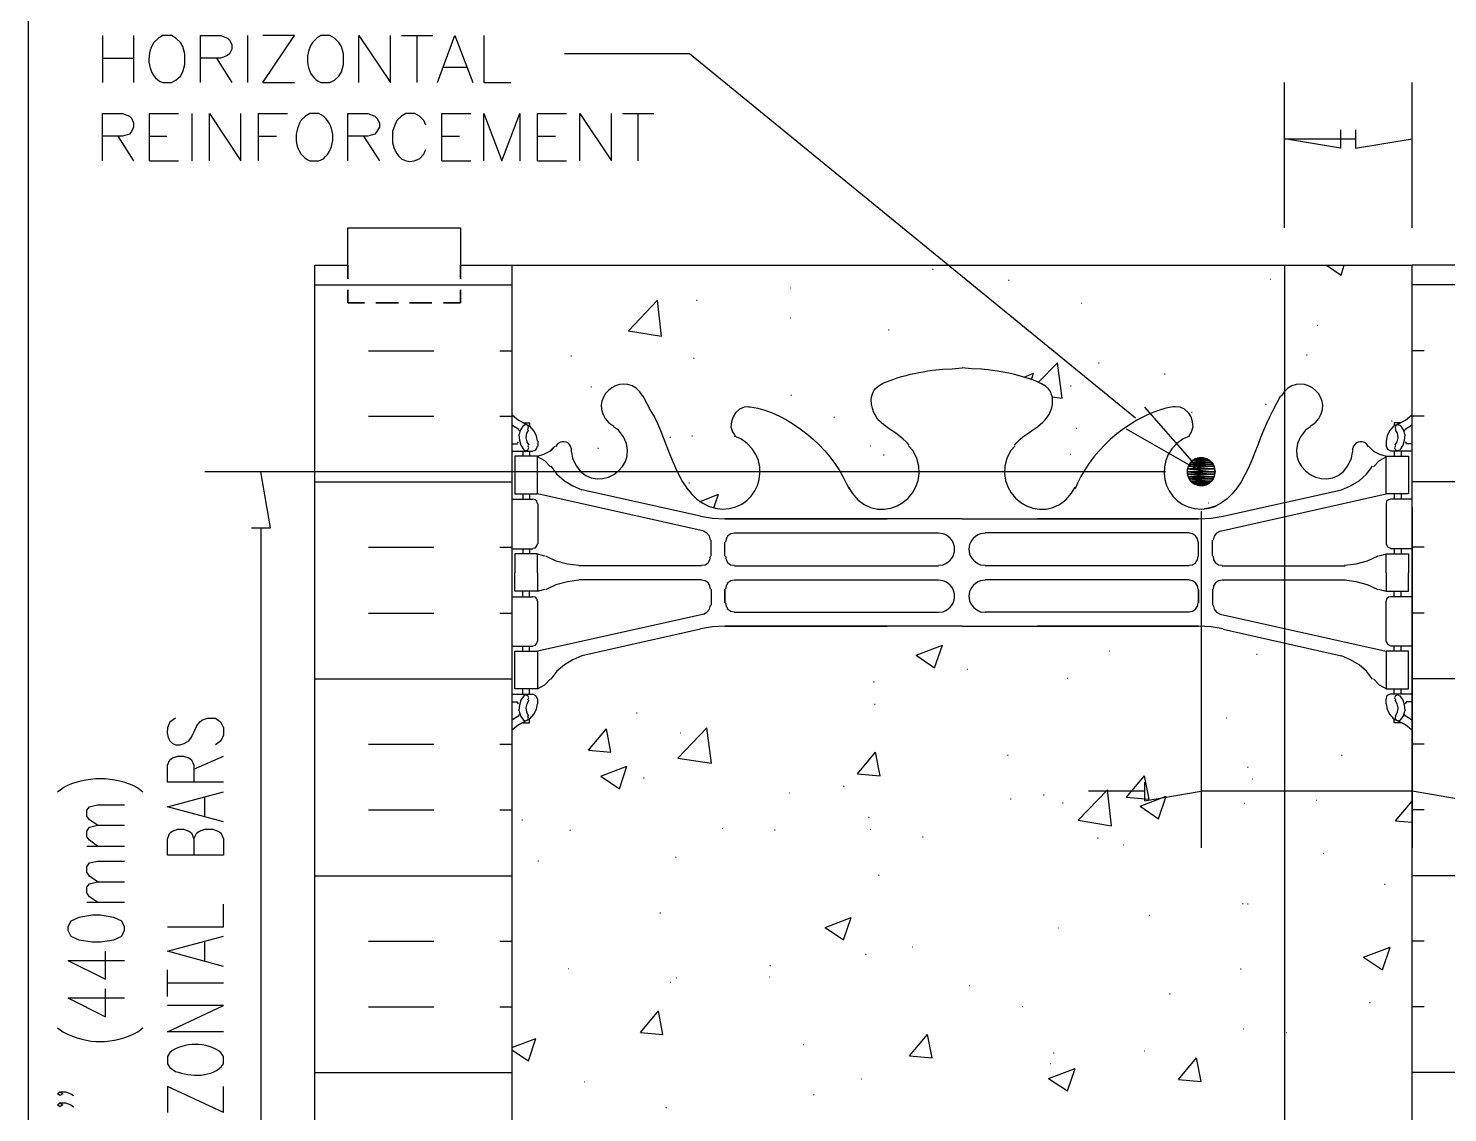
# Model space of a CAD drawing. Header units: millimetres. Extents: x 14 to 201, y 16 to 268.
# Drawn here: x 13.8 to 73.9, y 192.9 to 238.8 of the extents above; entities that cross this region are included whole.
import ezdxf

# ---------------------------------------------------------------- set-up
doc = ezdxf.new("R2010")
doc.units = ezdxf.units.MM
doc.layers.get('0').update_dxf_attribs({"linetype": 'CONTINUOUS'})

msp = doc.modelspace()

# ---------------------------------------------------------------- linework, layer by layer
at = {"color": 0}
for p, q in [((13.8424, 55.4136), (13.8424, 264.541)), ((16.9761, 238.485), (16.9761, 236.495)), ((18.2879, 238.485), (18.2879, 236.495)), ((19.3463, 238.379), (19.1561, 238.188)), ((19.5364, 238.485), (19.3463, 238.379)), ((19.8961, 238.485), (19.5364, 238.485)), ((20.0877, 238.379), (19.8961, 238.485)), ((20.2778, 238.188), (20.0877, 238.379)), ((20.384, 238.019), (20.2778, 238.188)), ((20.468, 237.722), (20.384, 238.019)), ((21.1239, 236.495), (21.1239, 238.485)), ((21.1239, 238.485), (21.9921, 238.485)), ((21.9921, 238.485), (22.2677, 238.379)), ((22.2677, 238.379), (22.3518, 238.294)), ((22.3518, 238.294), (22.4579, 238.104)), ((22.4579, 237.913), (22.3518, 237.722)), ((22.4579, 238.104), (22.4579, 237.913)), ((23.1138, 238.485), (23.1138, 236.495)), ((23.7698, 236.495), (25.1037, 238.485)), ((25.1037, 238.485), (23.7698, 238.485)), ((26.056, 238.379), (25.8658, 238.188)), ((26.2254, 238.485), (26.056, 238.379)), ((26.6058, 238.485), (26.2254, 238.485)), ((26.7973, 238.379), (26.6058, 238.485)), ((26.9875, 238.188), (26.7973, 238.379)), ((27.0936, 238.019), (26.9875, 238.188)), ((27.1777, 237.722), (27.0936, 238.019)), ((27.8336, 236.495), (27.8336, 238.485)), ((27.8336, 238.485), (29.1676, 236.495)), ((29.1676, 236.495), (29.1676, 238.485)), ((29.6333, 238.485), (30.9673, 238.485)), ((30.2893, 238.485), (30.2893, 236.495)), ((31.1574, 236.495), (31.8975, 238.485)), ((31.8975, 238.485), (32.6595, 236.495)), ((33.1253, 238.485), (33.1253, 236.495)), ((16.9761, 237.532), (18.2879, 237.532)), ((20.468, 237.257), (20.468, 237.722)), ((21.9921, 237.532), (21.1239, 237.532)), ((21.8019, 237.532), (22.4579, 236.495)), ((22.2677, 237.639), (21.9921, 237.532)), ((22.3518, 237.722), (22.2677, 237.639)), ((27.1777, 237.257), (27.1777, 237.722)), ((41.825, 237.722), (36.5333, 237.722)), ((60.7053, 222.293), (41.825, 237.722)), ((20.0877, 236.601), (20.2778, 236.77)), ((20.2778, 236.77), (20.384, 236.96)), ((20.384, 236.96), (20.468, 237.257)), ((26.7973, 236.601), (26.9875, 236.77)), ((26.9875, 236.77), (27.0936, 236.96)), ((27.0936, 236.96), (27.1777, 237.257)), ((31.4331, 237.151), (32.3853, 237.151)), ((19.5364, 236.495), (19.8961, 236.495)), ((19.8961, 236.495), (20.0877, 236.601)), ((23.7698, 236.495), (25.1037, 236.495)), ((26.2254, 236.495), (26.6058, 236.495)), ((26.6058, 236.495), (26.7973, 236.601)), ((33.1253, 236.495), (34.269, 236.495)), ((67.014, 230.357), (67.014, 236.495)), ((72.4119, 230.357), (72.4119, 236.495)), ((16.9761, 233.193), (16.9761, 235.183)), ((16.9761, 235.183), (17.8222, 235.183)), ((17.8222, 235.183), (18.1185, 235.077)), ((18.1185, 235.077), (18.2039, 234.993)), ((18.2039, 234.993), (18.2879, 234.801)), ((18.9659, 233.193), (18.9659, 235.183)), ((18.9659, 235.183), (20.1924, 235.183)), ((20.7643, 235.183), (20.7643, 233.193)), ((21.5057, 233.193), (21.5057, 235.183)), ((21.5057, 235.183), (22.8382, 233.193)), ((22.8382, 233.193), (22.8382, 235.183)), ((23.5796, 233.193), (23.5796, 235.183)), ((23.5796, 235.183), (24.8074, 235.183)), ((25.5695, 235.077), (25.3793, 234.887)), ((25.7597, 235.183), (25.5695, 235.077)), ((26.1414, 235.183), (25.7597, 235.183)), ((26.3315, 235.077), (26.1414, 235.183)), ((27.3678, 233.193), (27.3678, 235.183)), ((27.3678, 235.183), (28.2153, 235.183)), ((28.2153, 235.183), (28.5116, 235.077)), ((28.5116, 235.077), (28.5957, 234.993)), ((28.5957, 234.993), (28.7018, 234.801)), ((29.4432, 234.887), (29.3577, 234.696)), ((29.6333, 235.077), (29.4432, 234.887)), ((29.8235, 235.183), (29.6333, 235.077)), ((30.2052, 235.183), (29.8235, 235.183)), ((30.3954, 235.077), (30.2052, 235.183)), ((30.5856, 234.887), (30.3954, 235.077)), ((30.671, 234.696), (30.5856, 234.887)), ((31.3476, 233.193), (31.3476, 235.183)), ((31.3476, 235.183), (32.5754, 235.183)), ((33.1253, 233.193), (33.1253, 235.183)), ((33.1253, 235.183), (33.8873, 233.193)), ((33.8873, 233.193), (34.6494, 235.183)), ((34.6494, 235.183), (34.6494, 233.193)), ((35.3907, 233.193), (35.3907, 235.183)), ((35.3907, 235.183), (36.6187, 235.183)), ((37.1891, 233.193), (37.1891, 235.183)), ((37.1891, 235.183), (38.523, 233.193)), ((38.523, 233.193), (38.523, 235.183)), ((38.989, 235.183), (40.3229, 235.183)), ((39.6448, 235.183), (39.6448, 233.193)), ((18.1185, 234.315), (17.8222, 234.231)), ((18.2039, 234.421), (18.1185, 234.315)), ((18.2879, 234.611), (18.2039, 234.421)), ((18.2879, 234.801), (18.2879, 234.611)), ((28.5116, 234.315), (28.2153, 234.231)), ((28.5957, 234.421), (28.5116, 234.315)), ((28.7018, 234.611), (28.5957, 234.421)), ((28.7018, 234.801), (28.7018, 234.611)), ((29.3577, 234.696), (29.2516, 234.421)), ((29.2516, 234.421), (29.2516, 233.955)), ((69.3843, 234.505), (69.3843, 233.722)), ((70.0193, 234.505), (70.0193, 233.722)), ((17.8222, 234.231), (16.9761, 234.231)), ((17.632, 234.231), (18.2879, 233.193)), ((18.9659, 234.231), (19.706, 234.231)), ((23.5796, 234.231), (24.3417, 234.231)), ((28.2153, 234.231), (27.3678, 234.231)), ((28.0252, 234.231), (28.7018, 233.193)), ((31.3476, 234.231), (32.089, 234.231)), ((35.3907, 234.231), (36.1527, 234.231)), ((67.014, 234.124), (70.0193, 234.124)), ((69.3843, 233.722), (67.014, 234.124)), ((70.0193, 233.722), (72.4119, 234.124)), ((18.9659, 233.193), (20.1924, 233.193)), ((25.7597, 233.193), (26.1414, 233.193)), ((26.1414, 233.193), (26.3315, 233.277)), ((30.3954, 233.277), (30.5856, 233.469)), ((30.5856, 233.469), (30.671, 233.659)), ((31.3476, 233.193), (32.5754, 233.193)), ((35.3907, 233.193), (36.6187, 233.193)), ((27.3678, 228.769), (27.3678, 230.357)), ((27.3678, 230.357), (32.1303, 230.357)), ((32.1303, 230.357), (32.1303, 228.769)), ((25.9719, 171.599), (25.9719, 228.769)), ((25.9719, 228.769), (27.3678, 228.769)), ((27.3678, 228.197), (27.3678, 228.769)), ((27.3678, 228.769), (27.3678, 228.197)), ((32.1303, 228.769), (32.1303, 228.197)), ((32.1303, 228.769), (34.3118, 228.769)), ((32.1303, 228.197), (32.1303, 228.769)), ((34.3118, 228.769), (34.3118, 171.599)), ((67.014, 228.769), (67.014, 114.469)), ((72.4119, 171.599), (72.4119, 228.769)), ((74.5917, 228.769), (72.4119, 228.769)), ((27.3678, 227.182), (27.3678, 227.732)), ((27.3678, 227.732), (27.3678, 227.182)), ((32.1303, 227.732), (32.1303, 227.182)), ((32.1303, 227.182), (32.1303, 227.732)), ((28.0665, 227.182), (27.3678, 227.182)), ((27.3678, 227.182), (28.0665, 227.182)), ((29.5065, 227.182), (28.5543, 227.182)), ((28.5543, 227.182), (29.5065, 227.182)), ((30.9246, 227.182), (29.9723, 227.182)), ((29.9723, 227.182), (30.9246, 227.182)), ((32.1303, 227.182), (31.411, 227.182)), ((31.411, 227.182), (32.1303, 227.182)), ((52.112, 224.324), (52.5364, 224.367)), ((52.5364, 224.367), (52.9375, 224.387)), ((52.9375, 224.387), (53.3619, 224.43)), ((53.7626, 224.387), (53.3619, 224.43)), ((54.1874, 224.367), (53.7626, 224.387)), ((50.1646, 223.838), (50.3975, 223.921)), ((50.3975, 223.921), (50.6099, 224.007)), ((39.8568, 223.224), (39.7302, 223.415)), ((39.8568, 223.245), (40.1959, 222.589)), ((49.5088, 223.076), (49.5293, 223.182)), ((49.5293, 223.182), (49.5515, 223.288)), ((49.5515, 223.288), (49.5928, 223.392)), ((57.1927, 223.182), (57.15, 223.288)), ((57.1927, 223.076), (57.1927, 223.182)), ((66.8443, 223.245), (66.5057, 222.589)), ((66.9918, 223.415), (66.8651, 223.224)), ((34.3324, 222.419), (34.586, 222.207)), ((43.6672, 222.356), (43.604, 222.144)), ((43.772, 222.526), (43.6672, 222.356)), ((43.9416, 222.673), (43.772, 222.526)), ((44.1332, 222.758), (43.9416, 222.673)), ((44.3438, 222.779), (44.1332, 222.758)), ((44.3438, 222.779), (44.4073, 222.779)), ((61.087, 222.758), (63.4792, 220.027)), ((62.3782, 222.779), (62.2928, 222.779)), ((62.5905, 222.758), (62.3782, 222.779)), ((62.7807, 222.673), (62.5905, 222.758)), ((62.95, 222.526), (62.7807, 222.673)), ((63.0548, 222.356), (62.95, 222.526)), ((63.1197, 222.144), (63.0548, 222.356)), ((72.136, 222.207), (72.3896, 222.419)), ((34.3324, 221.996), (34.6081, 221.827)), ((34.586, 222.207), (34.8823, 222.06)), ((34.6287, 221.742), (34.586, 221.827)), ((34.6715, 221.805), (34.6081, 221.572)), ((34.7982, 221.996), (34.6715, 221.805)), ((34.7762, 222.101), (35.0518, 222.101)), ((34.8823, 222.017), (34.7762, 221.974)), ((35.0738, 221.954), (34.8616, 222.06)), ((34.9677, 221.996), (34.8823, 222.017)), ((35.0091, 221.805), (34.925, 221.657)), ((35.0091, 221.911), (34.9677, 221.996)), ((34.9884, 221.805), (35.0091, 221.911)), ((35.0518, 222.101), (35.0518, 221.974)), ((35.2419, 221.764), (35.0738, 221.954)), ((35.348, 221.552), (35.2419, 221.764)), ((38.4168, 222.101), (38.6292, 221.954)), ((38.8193, 221.784), (38.6084, 221.933)), ((43.604, 222.144), (43.5818, 221.933)), ((43.5818, 221.933), (43.6453, 221.721)), ((43.6453, 221.721), (43.7515, 221.552)), ((63.4792, 220.027), (60.325, 221.827)), ((62.9708, 221.552), (63.077, 221.721)), ((63.077, 221.721), (63.1402, 221.933)), ((63.1402, 221.933), (63.1197, 222.144)), ((68.1136, 221.933), (67.9027, 221.784)), ((68.0932, 221.954), (68.3052, 222.101)), ((71.4583, 221.764), (71.3535, 221.552)), ((71.6276, 221.954), (71.4583, 221.764)), ((71.84, 222.06), (71.6276, 221.954)), ((71.9459, 222.101), (71.6499, 222.101)), ((71.6499, 222.101), (71.6499, 221.974)), ((71.7338, 221.996), (71.6911, 221.911)), ((71.6911, 221.911), (71.713, 221.805)), ((71.7973, 221.657), (71.713, 221.805)), ((71.8178, 222.017), (71.7338, 221.996)), ((71.924, 221.974), (71.8178, 222.017)), ((71.84, 222.06), (72.136, 222.207)), ((72.0506, 221.805), (71.924, 221.996)), ((72.1155, 221.572), (72.0506, 221.805)), ((72.1155, 221.827), (72.0729, 221.742)), ((72.1155, 221.827), (72.3896, 221.996)), ((34.3118, 221.212), (34.5447, 221.212)), ((34.5447, 221.234), (34.586, 221.298)), ((34.6081, 221.572), (34.6287, 221.361)), ((34.6287, 221.361), (34.6921, 221.149)), ((34.6921, 221.149), (34.8189, 220.959)), ((34.925, 221.657), (34.9043, 221.467)), ((34.9043, 221.467), (34.9457, 221.298)), ((34.9457, 221.298), (35.0311, 221.149)), ((35.0311, 221.043), (34.9884, 221.128)), ((35.3907, 221.318), (35.348, 221.552)), ((35.3702, 221.022), (35.3907, 221.108)), ((35.4115, 221.318), (35.4115, 221.108)), ((35.9198, 220.895), (36.1322, 221.108)), ((36.237, 221.212), (36.1527, 221.085)), ((44.0048, 221.424), (43.7307, 221.531)), ((51.0536, 221.234), (50.9901, 221.298)), ((51.1168, 221.149), (51.0536, 221.234)), ((51.2865, 220.916), (51.0963, 221.128)), ((55.6052, 221.128), (55.4136, 220.916)), ((55.5833, 221.149), (55.6465, 221.234)), ((55.6465, 221.234), (55.7114, 221.298)), ((62.9916, 221.531), (62.7172, 221.424)), ((70.5693, 221.085), (70.4854, 221.212)), ((70.5693, 221.108), (70.7817, 220.895)), ((71.3535, 221.552), (71.3109, 221.318)), ((71.3109, 221.318), (71.3109, 221.108)), ((71.3109, 221.108), (71.374, 220.979)), ((71.713, 221.128), (71.6703, 221.043)), ((71.6911, 221.149), (71.7765, 221.298)), ((71.7765, 221.298), (71.8178, 221.467)), ((71.8178, 221.467), (71.7973, 221.657)), ((71.9032, 220.959), (72.0302, 221.149)), ((72.0302, 221.149), (72.0933, 221.361)), ((72.0933, 221.361), (72.1155, 221.572)), ((72.1155, 221.298), (72.1568, 221.234)), ((72.4119, 221.212), (72.1568, 221.212)), ((34.3118, 220.895), (35.2006, 220.895)), ((35.3907, 220.683), (34.4386, 220.683)), ((34.4386, 220.683), (34.4386, 219.096)), ((34.7762, 220.895), (34.7762, 220.683)), ((34.8189, 220.959), (34.9043, 220.916)), ((34.9043, 220.916), (34.9884, 220.959)), ((34.9884, 220.959), (35.0311, 221.043)), ((35.0518, 220.895), (35.0518, 220.683)), ((35.2006, 220.916), (35.3053, 220.938)), ((35.3053, 220.938), (35.3702, 221.022)), ((35.3907, 220.683), (35.6665, 220.769)), ((35.3907, 219.096), (35.3907, 220.683)), ((35.7078, 220.493), (35.3907, 220.663)), ((35.6665, 220.769), (35.9198, 220.895)), ((35.9406, 220.24), (35.7078, 220.493)), ((36.8293, 220.853), (36.8293, 221.002)), ((36.8293, 220.853), (36.8723, 220.599)), ((63.839, 220.514), (63.1197, 220.514)), ((63.1197, 220.514), (63.923, 220.43)), ((63.1197, 220.514), (63.839, 220.514)), ((63.7328, 220.579), (63.2037, 220.579)), ((63.2037, 220.579), (63.839, 220.514)), ((63.2037, 220.579), (63.7328, 220.579)), ((63.6266, 220.599), (63.3099, 220.599)), ((63.3099, 220.599), (63.7328, 220.579)), ((63.3099, 220.599), (63.6266, 220.599)), ((63.416, 220.62), (63.6266, 220.599)), ((63.416, 220.62), (63.5208, 220.62)), ((63.5208, 220.62), (63.6266, 220.599)), ((63.6266, 220.599), (63.7328, 220.579)), ((63.7328, 220.579), (63.839, 220.514)), ((63.839, 220.514), (63.923, 220.43)), ((69.85, 220.599), (69.8927, 220.853)), ((69.8927, 221.002), (69.8927, 220.853)), ((70.7817, 220.895), (71.035, 220.769)), ((71.0145, 220.493), (70.7817, 220.24)), ((71.3313, 220.663), (71.0145, 220.493)), ((71.035, 220.769), (71.3109, 220.683)), ((71.3109, 219.096), (71.3109, 220.683)), ((71.3109, 220.683), (72.263, 220.683)), ((71.374, 220.979), (71.501, 220.916)), ((72.4119, 220.895), (71.501, 220.895)), ((71.6499, 220.895), (71.6499, 220.683)), ((71.6703, 221.043), (71.713, 220.959)), ((71.713, 220.959), (71.7973, 220.916)), ((71.7973, 220.916), (71.8827, 220.959)), ((71.9459, 220.895), (71.9459, 220.683)), ((72.263, 220.683), (72.263, 219.096)), ((61.976, 220.027), (21.3155, 220.027)), ((24.0881, 217.657), (23.6857, 220.027)), ((35.9625, 220.26), (36.2162, 219.921)), ((36.2162, 219.921), (36.5333, 219.647)), ((62.95, 220.282), (62.8869, 220.113)), ((64.05, 220.154), (62.8869, 220.154)), ((62.8869, 220.154), (64.0719, 220.027)), ((62.8869, 220.154), (64.05, 220.154)), ((62.8869, 220.113), (62.8869, 219.943)), ((64.0719, 220.027), (62.8869, 220.027)), ((62.8869, 220.027), (64.05, 219.921)), ((62.8869, 220.027), (64.0719, 220.027)), ((62.8869, 219.943), (62.95, 219.773)), ((64.05, 219.921), (62.8869, 219.921)), ((62.8869, 219.921), (64.0292, 219.817)), ((62.8869, 219.921), (64.05, 219.921)), ((64.0292, 220.26), (62.9281, 220.26)), ((62.9281, 220.26), (64.05, 220.154)), ((62.9281, 220.26), (64.0292, 220.26)), ((63.9865, 220.346), (62.9708, 220.346)), ((62.9708, 220.346), (64.0292, 220.26)), ((62.9708, 220.346), (63.9865, 220.346)), ((63.923, 220.43), (63.0343, 220.43)), ((63.0343, 220.43), (63.9865, 220.346)), ((63.0343, 220.43), (63.923, 220.43)), ((63.923, 220.43), (63.9865, 220.346)), ((64.05, 220.197), (63.9657, 220.366)), ((63.9865, 220.346), (64.0292, 220.26)), ((64.0292, 220.26), (64.05, 220.154)), ((64.05, 219.921), (64.0292, 219.817)), ((64.0719, 220.027), (64.05, 220.197)), ((64.05, 220.154), (64.0719, 220.027)), ((64.05, 219.858), (64.0719, 220.027)), ((64.0719, 220.027), (64.05, 219.921)), ((70.1668, 219.647), (70.4854, 219.921)), ((70.4854, 219.921), (70.739, 220.26)), ((36.5333, 219.647), (36.8928, 219.435)), ((36.8928, 219.435), (37.2745, 219.265)), ((42.2906, 218.143), (37.2745, 219.265)), ((48.4505, 219.541), (48.5771, 219.308)), ((48.5567, 219.371), (48.7041, 219.118)), ((57.996, 219.118), (58.1448, 219.371)), ((58.251, 219.541), (58.1448, 219.308)), ((64.0292, 219.817), (62.9281, 219.817)), ((62.9281, 219.817), (63.9865, 219.731)), ((62.9281, 219.817), (64.0292, 219.817)), ((62.95, 219.773), (63.0343, 219.625)), ((63.9865, 219.731), (62.9708, 219.731)), ((62.9708, 219.731), (63.923, 219.625)), ((62.9708, 219.731), (63.9865, 219.731)), ((63.0343, 219.625), (63.1832, 219.52)), ((63.923, 219.625), (63.0343, 219.625)), ((63.0343, 219.625), (63.839, 219.561)), ((63.0343, 219.625), (63.923, 219.625)), ((63.839, 219.561), (63.1197, 219.561)), ((63.1197, 219.561), (63.7328, 219.498)), ((63.1197, 219.561), (63.839, 219.561)), ((63.1832, 219.52), (63.3511, 219.455)), ((63.7328, 219.498), (63.2037, 219.498)), ((63.2037, 219.498), (63.6266, 219.455)), ((63.2037, 219.498), (63.7328, 219.498)), ((63.6266, 219.455), (63.3099, 219.455)), ((63.3099, 219.455), (63.5208, 219.435)), ((63.3099, 219.455), (63.6266, 219.455)), ((63.3511, 219.455), (63.5208, 219.435)), ((63.5208, 219.435), (63.416, 219.435)), ((63.5208, 219.435), (63.6901, 219.478)), ((63.6266, 219.455), (63.5208, 219.435)), ((63.7328, 219.498), (63.6266, 219.455)), ((63.6901, 219.478), (63.839, 219.561)), ((63.839, 219.561), (63.7328, 219.498)), ((63.839, 219.561), (63.9657, 219.688)), ((63.923, 219.625), (63.839, 219.561)), ((63.9865, 219.731), (63.923, 219.625)), ((63.9657, 219.688), (64.05, 219.858)), ((64.0292, 219.817), (63.9865, 219.731)), ((64.4095, 218.143), (69.427, 219.265)), ((69.427, 219.265), (69.8073, 219.435)), ((69.8073, 219.435), (70.1668, 219.647)), ((34.3118, 218.863), (35.2006, 218.863)), ((34.4386, 219.096), (35.3907, 219.096)), ((34.7762, 219.096), (34.7762, 218.863)), ((35.0518, 219.096), (35.0518, 218.863)), ((35.3053, 218.842), (35.2006, 218.863)), ((35.3702, 218.779), (35.3053, 218.842)), ((35.3907, 218.672), (35.3702, 218.779)), ((42.4395, 217.508), (35.3907, 219.096)), ((35.4115, 218.672), (35.4115, 216.979)), ((64.2828, 217.508), (71.3109, 219.096)), ((72.263, 219.096), (71.3109, 219.096)), ((71.3313, 218.779), (71.3109, 218.672)), ((71.3109, 218.672), (71.3109, 216.979)), ((71.4167, 218.842), (71.3313, 218.779)), ((71.501, 218.863), (71.4167, 218.842)), ((72.4119, 218.863), (71.501, 218.863)), ((71.6499, 219.096), (71.6499, 218.863)), ((71.9459, 219.096), (71.9459, 218.863)), ((42.2906, 218.143), (42.799, 218.059)), ((42.6089, 218.567), (42.9052, 218.482)), ((42.926, 218.482), (43.0953, 218.462)), ((63.4792, 218.356), (63.4792, 204.109)), ((63.7963, 218.482), (63.6062, 218.462)), ((63.8168, 218.482), (64.1131, 218.567)), ((63.9025, 218.059), (64.4095, 218.143)), ((72.4119, 218.525), (72.4119, 204.109)), ((23.2833, 217.657), (24.0881, 217.657)), ((23.6857, 217.657), (23.6857, 166.158)), ((42.5662, 217.424), (42.4173, 217.508)), ((42.799, 218.059), (43.3282, 218.037)), ((43.3282, 218.037), (50.1869, 218.037)), ((53.3619, 218.037), (43.3282, 218.037)), ((53.3619, 218.037), (63.3734, 218.037)), ((63.3734, 218.037), (56.5369, 218.037)), ((63.3734, 218.037), (63.9025, 218.059)), ((64.2828, 217.508), (64.1354, 217.424)), ((35.3053, 216.809), (35.3702, 216.895)), ((35.3702, 216.895), (35.3907, 216.979)), ((42.6724, 217.297), (42.5662, 217.424)), ((42.7136, 217.128), (42.6724, 217.297)), ((42.7359, 216.45), (42.7359, 217.128)), ((43.3282, 216.45), (43.3282, 217.042)), ((43.3282, 216.472), (43.3282, 217.022)), ((43.3709, 217.191), (43.349, 217.042)), ((43.4552, 217.318), (43.3709, 217.191)), ((43.5818, 217.404), (43.4552, 217.318)), ((43.7307, 217.424), (43.5818, 217.404)), ((43.7307, 217.445), (52.3667, 217.445)), ((52.5568, 217.404), (52.3667, 217.424)), ((54.3348, 217.424), (54.1443, 217.404)), ((62.9708, 217.445), (54.3348, 217.445)), ((63.1197, 217.404), (62.9708, 217.424)), ((63.2464, 217.318), (63.1197, 217.404)), ((63.3307, 217.191), (63.2464, 217.318)), ((63.3511, 217.042), (63.3307, 217.191)), ((63.3734, 216.45), (63.3734, 217.042)), ((63.3734, 216.472), (63.3734, 217.022)), ((63.9657, 216.45), (63.9657, 217.128)), ((64.0292, 217.297), (63.9865, 217.128)), ((64.1354, 217.424), (64.0292, 217.297)), ((71.3109, 216.979), (71.374, 216.852)), ((34.3118, 216.768), (35.2006, 216.768)), ((35.3907, 216.556), (34.4386, 216.556)), ((34.4386, 216.556), (34.4386, 215.751)), ((34.7762, 216.768), (34.7762, 216.556)), ((35.0518, 216.768), (35.0518, 216.556)), ((35.2006, 216.789), (35.3053, 216.809)), ((35.3907, 215.751), (35.3907, 216.556)), ((35.7078, 216.45), (35.3907, 216.535)), ((35.7297, 216.472), (36.1735, 216.26)), ((36.1735, 216.26), (36.6614, 216.133)), ((42.6089, 216.176), (42.6932, 216.303)), ((42.6932, 216.303), (42.7136, 216.45)), ((43.349, 216.45), (43.3709, 216.303)), ((43.3709, 216.303), (43.4552, 216.176)), ((63.2464, 216.176), (63.3307, 216.303)), ((63.3307, 216.303), (63.3511, 216.45)), ((63.9865, 216.45), (64.0084, 216.303)), ((64.0084, 216.303), (64.0927, 216.176)), ((70.0401, 216.133), (70.528, 216.26)), ((70.528, 216.26), (70.9718, 216.472)), ((71.3109, 216.535), (70.9923, 216.45)), ((71.3109, 215.751), (71.3109, 216.556)), ((71.3109, 216.556), (72.263, 216.556)), ((71.374, 216.852), (71.501, 216.789)), ((72.4119, 216.768), (71.501, 216.768)), ((71.6499, 216.768), (71.6499, 216.556)), ((71.9459, 216.768), (71.9459, 216.556)), ((72.263, 216.556), (72.263, 215.751)), ((34.4386, 214.968), (34.4386, 215.751)), ((35.3907, 215.751), (35.3907, 214.968)), ((36.6614, 216.133), (37.1479, 216.069)), ((42.3333, 216.049), (37.1479, 216.049)), ((42.3333, 216.069), (42.4822, 216.09)), ((42.4822, 216.09), (42.6089, 216.176)), ((43.4552, 216.176), (43.5818, 216.09)), ((43.5818, 216.09), (43.7307, 216.069)), ((43.7307, 216.049), (52.3667, 216.049)), ((52.3667, 216.069), (52.5568, 216.09)), ((54.1443, 216.09), (54.3348, 216.069)), ((62.9708, 216.049), (54.3348, 216.049)), ((62.9708, 216.069), (63.1197, 216.09)), ((63.1197, 216.09), (63.2464, 216.176)), ((64.0927, 216.176), (64.2193, 216.09)), ((64.2193, 216.09), (64.3682, 216.069)), ((64.3682, 216.049), (69.5745, 216.049)), ((69.5537, 216.069), (70.0401, 216.133)), ((71.3109, 215.751), (71.3109, 214.968)), ((72.263, 214.968), (72.263, 215.751)), ((36.1735, 215.244), (35.7297, 215.032)), ((36.6614, 215.371), (36.1735, 215.244)), ((37.1479, 215.434), (36.6614, 215.371)), ((42.3333, 215.455), (37.1479, 215.455)), ((42.4822, 215.414), (42.3333, 215.434)), ((42.6089, 215.328), (42.4822, 215.414)), ((42.6932, 215.202), (42.6089, 215.328)), ((42.7136, 215.054), (42.6932, 215.202)), ((43.3709, 215.202), (43.349, 215.054)), ((43.4552, 215.328), (43.3709, 215.202)), ((43.5818, 215.414), (43.4552, 215.328)), ((43.7307, 215.434), (43.5818, 215.414)), ((43.7307, 215.455), (52.3667, 215.455)), ((52.5568, 215.414), (52.3667, 215.434)), ((54.3348, 215.434), (54.1443, 215.414)), ((62.9708, 215.455), (54.3348, 215.455)), ((63.1197, 215.414), (62.9708, 215.434)), ((63.2464, 215.328), (63.1197, 215.414)), ((63.3307, 215.202), (63.2464, 215.328)), ((63.3511, 215.054), (63.3307, 215.202)), ((64.0084, 215.202), (63.9865, 215.054)), ((64.0927, 215.328), (64.0084, 215.202)), ((64.2193, 215.414), (64.0927, 215.328)), ((64.3682, 215.434), (64.2193, 215.414)), ((64.3682, 215.455), (69.5745, 215.455)), ((70.0401, 215.371), (69.5537, 215.434)), ((70.528, 215.244), (70.0401, 215.371)), ((70.9718, 215.032), (70.528, 215.244)), ((34.3118, 214.735), (35.2006, 214.735)), ((35.3907, 214.968), (34.4386, 214.968)), ((34.7762, 214.735), (34.7762, 214.968)), ((35.0518, 214.735), (35.0518, 214.968)), ((35.3053, 214.715), (35.2006, 214.735)), ((35.3702, 214.652), (35.3053, 214.715)), ((35.3907, 214.545), (35.3702, 214.652)), ((35.3907, 214.968), (35.7078, 215.054)), ((35.4115, 212.852), (35.4115, 214.545)), ((42.7359, 215.054), (42.7359, 214.376)), ((43.3282, 214.482), (43.3282, 215.054)), ((43.3282, 215.032), (43.3282, 214.482)), ((43.349, 214.482), (43.3709, 214.333)), ((63.3307, 214.333), (63.3511, 214.482)), ((63.3734, 214.482), (63.3734, 215.054)), ((63.3734, 215.032), (63.3734, 214.482)), ((63.9657, 215.054), (63.9657, 214.376)), ((70.9923, 215.054), (71.3109, 214.968)), ((71.3109, 214.968), (72.263, 214.968)), ((71.3313, 214.652), (71.3109, 214.545)), ((71.3109, 212.852), (71.3109, 214.545)), ((71.4167, 214.715), (71.3313, 214.652)), ((71.501, 214.735), (71.4167, 214.715)), ((72.4119, 214.735), (71.501, 214.735)), ((71.6499, 214.735), (71.6499, 214.968)), ((71.9459, 214.735), (71.9459, 214.968)), ((42.4395, 213.996), (35.3907, 212.429)), ((42.4173, 213.996), (42.5662, 214.08)), ((42.5662, 214.08), (42.6724, 214.206)), ((42.6724, 214.206), (42.7136, 214.376)), ((43.3709, 214.333), (43.4552, 214.206)), ((43.4552, 214.206), (43.5818, 214.122)), ((43.5818, 214.122), (43.7307, 214.1)), ((43.7307, 214.08), (52.3667, 214.08)), ((52.3667, 214.08), (52.5568, 214.1)), ((54.1443, 214.1), (54.3348, 214.08)), ((62.9708, 214.08), (54.3348, 214.08)), ((62.9708, 214.1), (63.1197, 214.122)), ((63.1197, 214.122), (63.2464, 214.206)), ((63.2464, 214.206), (63.3307, 214.333)), ((63.9865, 214.376), (64.0292, 214.206)), ((64.0292, 214.206), (64.1354, 214.08)), ((64.1354, 214.08), (64.2828, 213.996)), ((64.2828, 213.996), (71.3109, 212.429)), ((42.2906, 213.36), (37.2745, 212.239)), ((42.799, 213.467), (42.2906, 213.381)), ((43.3282, 213.487), (42.799, 213.467)), ((43.3282, 213.487), (50.1869, 213.487)), ((53.3619, 213.487), (43.3282, 213.487)), ((53.3619, 213.487), (63.3734, 213.487)), ((63.3734, 213.487), (56.5369, 213.487)), ((63.9025, 213.467), (63.3734, 213.487)), ((64.4095, 213.381), (63.9025, 213.467)), ((64.4095, 213.36), (69.427, 212.239)), ((35.2006, 212.662), (35.3053, 212.682)), ((35.3053, 212.682), (35.3702, 212.768)), ((35.3702, 212.768), (35.3907, 212.852)), ((71.3109, 212.852), (71.374, 212.725)), ((71.374, 212.725), (71.501, 212.662)), ((34.3118, 212.641), (35.2006, 212.641)), ((34.4386, 212.429), (35.3907, 212.429)), ((34.4386, 210.841), (34.4386, 212.429)), ((34.7762, 212.429), (34.7762, 212.641)), ((35.0518, 212.429), (35.0518, 212.641)), ((35.3907, 212.429), (35.3907, 210.841)), ((36.8928, 212.069), (36.5333, 211.857)), ((37.2745, 212.239), (36.8928, 212.069)), ((69.8073, 212.069), (69.427, 212.239)), ((70.1668, 211.857), (69.8073, 212.069)), ((72.263, 212.429), (71.3109, 212.429)), ((71.3109, 212.429), (71.3109, 210.841)), ((72.4119, 212.641), (71.501, 212.641)), ((71.6499, 212.429), (71.6499, 212.641)), ((71.9459, 212.429), (71.9459, 212.641)), ((72.263, 210.841), (72.263, 212.429)), ((36.2162, 211.583), (35.9625, 211.244)), ((36.5333, 211.857), (36.2162, 211.583)), ((70.4854, 211.583), (70.1668, 211.857)), ((70.739, 211.244), (70.4854, 211.583)), ((35.3907, 210.841), (35.7078, 211.011)), ((35.7078, 211.011), (35.9406, 211.264)), ((70.7817, 211.264), (71.0145, 211.011)), ((71.0145, 211.011), (71.3313, 210.841)), ((34.3118, 210.608), (35.2006, 210.608)), ((34.3118, 210.292), (34.5447, 210.292)), ((35.3907, 210.841), (34.4386, 210.841)), ((34.586, 210.206), (34.5447, 210.269)), ((34.6921, 210.355), (34.6287, 210.143)), ((34.8189, 210.545), (34.6921, 210.355)), ((34.7762, 210.608), (34.7762, 210.841)), ((34.9043, 210.588), (34.8189, 210.545)), ((34.9884, 210.545), (34.9043, 210.588)), ((35.0311, 210.355), (34.9457, 210.206)), ((35.0311, 210.459), (34.9884, 210.545)), ((34.9884, 210.376), (35.0311, 210.459)), ((35.0518, 210.608), (35.0518, 210.841)), ((35.3275, 210.545), (35.2006, 210.608)), ((35.3907, 210.418), (35.3275, 210.545)), ((35.4115, 210.206), (35.4115, 210.418)), ((71.3109, 210.841), (72.263, 210.841)), ((71.3313, 210.524), (71.3109, 210.418)), ((71.3109, 210.206), (71.3109, 210.418)), ((71.4167, 210.588), (71.3313, 210.524)), ((71.501, 210.608), (71.4167, 210.588)), ((72.4119, 210.608), (71.501, 210.608)), ((71.6499, 210.608), (71.6499, 210.841)), ((71.713, 210.545), (71.6703, 210.459)), ((71.6703, 210.459), (71.713, 210.376)), ((71.7765, 210.206), (71.6911, 210.355)), ((71.7973, 210.588), (71.713, 210.545)), ((71.8827, 210.545), (71.7973, 210.588)), ((72.0302, 210.355), (71.9032, 210.545)), ((71.9459, 210.608), (71.9459, 210.841)), ((72.0933, 210.143), (72.0302, 210.355)), ((72.1568, 210.269), (72.1155, 210.206)), ((72.4119, 210.292), (72.1568, 210.292)), ((34.6081, 209.699), (34.3324, 209.529)), ((34.586, 209.677), (34.6287, 209.762)), ((34.6287, 210.143), (34.6081, 209.93)), ((34.6081, 209.93), (34.6715, 209.699)), ((34.6715, 209.699), (34.7982, 209.507)), ((34.9457, 210.206), (34.9043, 210.036)), ((34.9043, 210.036), (34.925, 209.846)), ((34.925, 209.846), (35.0091, 209.699)), ((35.0091, 209.593), (34.9884, 209.699)), ((35.0738, 209.571), (35.2419, 209.762)), ((35.2419, 209.762), (35.348, 209.973)), ((35.348, 209.973), (35.3907, 210.206)), ((71.3109, 210.206), (71.3535, 209.973)), ((71.3535, 209.973), (71.4583, 209.762)), ((71.4583, 209.762), (71.6276, 209.571)), ((71.713, 209.699), (71.6911, 209.593)), ((71.713, 209.699), (71.7973, 209.846)), ((71.8178, 210.036), (71.7765, 210.206)), ((71.7973, 209.846), (71.8178, 210.036)), ((71.924, 209.507), (72.0506, 209.699)), ((72.0506, 209.699), (72.1155, 209.93)), ((72.0729, 209.762), (72.1155, 209.677)), ((72.1155, 209.93), (72.0933, 210.143)), ((72.3896, 209.529), (72.1155, 209.699)), ((19.8327, 209.423), (19.728, 209.19)), ((20.0656, 209.593), (19.8327, 209.423)), ((20.7436, 208.788), (20.9765, 209.274)), ((20.9765, 209.274), (21.0826, 209.423)), ((21.0826, 209.423), (21.1873, 209.507)), ((21.1873, 209.507), (21.4202, 209.593)), ((21.4202, 209.593), (21.7592, 209.593)), ((21.7592, 209.593), (21.9921, 209.423)), ((21.9921, 209.423), (22.0982, 209.19)), ((22.0982, 209.19), (22.0982, 208.872)), ((34.586, 209.317), (34.3324, 209.105)), ((34.8823, 209.466), (34.586, 209.317)), ((34.7762, 209.529), (34.8823, 209.487)), ((34.7762, 209.401), (35.0518, 209.401)), ((34.8616, 209.466), (35.0738, 209.571)), ((34.8823, 209.487), (34.9677, 209.507)), ((34.9677, 209.507), (35.0091, 209.593)), ((35.0518, 209.401), (35.0518, 209.55)), ((71.6276, 209.571), (71.84, 209.466)), ((71.6499, 209.401), (71.6499, 209.55)), ((71.9459, 209.401), (71.6499, 209.401)), ((71.6911, 209.593), (71.7338, 209.507)), ((71.7338, 209.507), (71.8178, 209.487)), ((71.8178, 209.487), (71.924, 209.529)), ((72.136, 209.317), (71.84, 209.466)), ((72.3896, 209.105), (72.136, 209.317)), ((20.6375, 208.641), (20.7436, 208.788)), ((21.9921, 208.641), (21.7592, 208.471)), ((22.0982, 208.872), (21.9921, 208.641)), ((19.8327, 207.836), (19.9388, 207.92)), ((19.9388, 207.92), (20.1717, 207.983)), ((20.1717, 207.983), (20.4046, 207.983)), ((20.4046, 207.983), (20.6375, 207.92)), ((20.6375, 207.92), (20.7436, 207.836)), ((20.8497, 207.433), (22.0982, 207.983)), ((19.728, 207.603), (19.8327, 207.836)), ((19.728, 206.883), (19.728, 207.603)), ((20.7436, 207.836), (20.8497, 207.603)), ((20.8497, 207.603), (20.8497, 206.883)), ((15.0702, 206.481), (15.3031, 206.651)), ((18.4781, 206.651), (18.6903, 206.481)), ((22.0982, 206.883), (19.728, 206.883)), ((61.087, 206.883), (61.087, 206.099)), ((19.728, 205.846), (22.0982, 206.481)), ((21.3155, 205.443), (21.3155, 206.248)), ((61.087, 206.502), (58.7167, 206.502)), ((61.087, 206.099), (63.4792, 206.502)), ((72.4119, 206.502), (63.4792, 206.502)), ((74.7818, 206.099), (72.4119, 206.502)), ((16.3201, 205.697), (16.4248, 205.846)), ((16.3201, 205.443), (16.3201, 205.697)), ((16.4248, 205.846), (16.7638, 205.93)), ((16.7638, 205.93), (17.9076, 205.93)), ((22.0982, 205.21), (19.728, 205.846)), ((16.4248, 205.296), (16.3201, 205.443)), ((16.3201, 204.808), (16.4248, 204.978)), ((16.7638, 205.063), (16.4248, 205.296)), ((16.4248, 204.978), (16.7638, 205.063)), ((16.7638, 205.063), (17.9076, 205.063)), ((19.9388, 204.808), (20.1717, 204.894)), ((20.1717, 204.894), (20.4046, 204.894)), ((20.4046, 204.894), (20.6375, 204.808)), ((21.0826, 204.808), (21.3155, 204.894)), ((21.3155, 204.894), (21.6531, 204.894)), ((21.6531, 204.894), (21.8653, 204.808)), ((16.3201, 204.575), (16.3201, 204.808)), ((16.4248, 204.428), (16.3201, 204.575)), ((16.7638, 204.174), (16.4248, 204.428)), ((19.728, 204.491), (19.8327, 204.745)), ((19.728, 203.793), (19.728, 204.491)), ((19.8327, 204.745), (19.9388, 204.808)), ((20.6375, 204.808), (20.7436, 204.745)), ((20.7436, 204.745), (20.8497, 204.491)), ((20.8497, 204.491), (20.9765, 204.745)), ((20.8497, 204.491), (20.8497, 203.793)), ((20.9765, 204.745), (21.0826, 204.808)), ((21.8653, 204.808), (21.9921, 204.745)), ((21.9921, 204.745), (22.0982, 204.491)), ((22.0982, 204.491), (22.0982, 203.793)), ((16.3201, 204.174), (17.9076, 204.174)), ((22.0982, 203.793), (19.728, 203.793)), ((16.3201, 203.306), (16.4248, 203.476)), ((16.3201, 203.073), (16.3201, 203.306)), ((16.4248, 202.904), (16.3201, 203.073)), ((16.4248, 203.476), (16.7638, 203.539)), ((16.7638, 203.539), (17.9076, 203.539)), ((16.3201, 202.438), (16.4248, 202.587)), ((16.7638, 202.671), (16.4248, 202.904)), ((16.4248, 202.587), (16.7638, 202.671)), ((16.7638, 202.671), (17.9076, 202.671)), ((16.3201, 202.205), (16.3201, 202.438)), ((16.4248, 202.035), (16.3201, 202.205)), ((16.7638, 201.803), (16.4248, 202.035)), ((16.553, 201.253), (15.9811, 201.167)), ((16.3201, 201.803), (17.9076, 201.803)), ((16.8906, 201.253), (16.553, 201.253)), ((17.4625, 201.167), (16.8906, 201.253)), ((22.0982, 200.767), (22.0982, 201.719)), ((15.6421, 200.999), (15.5153, 200.767)), ((15.5153, 200.767), (15.5153, 200.618)), ((15.9811, 201.167), (15.6421, 200.999)), ((17.8015, 200.999), (17.4625, 201.167)), ((17.9076, 200.767), (17.8015, 200.999)), ((17.9076, 200.618), (17.9076, 200.767)), ((19.728, 200.767), (22.0982, 200.767)), ((15.5153, 200.618), (15.6421, 200.364)), ((15.6421, 200.364), (15.9811, 200.215)), ((15.9811, 200.215), (16.553, 200.131)), ((16.553, 200.131), (16.8906, 200.131)), ((16.8906, 200.131), (17.4625, 200.215)), ((17.4625, 200.215), (17.8015, 200.364)), ((17.8015, 200.364), (17.9076, 200.618)), ((19.728, 199.729), (22.0982, 200.364)), ((21.3155, 199.347), (21.3155, 200.131)), ((17.1028, 198.544), (17.1028, 199.729)), ((22.0982, 199.093), (19.728, 199.729)), ((15.5153, 199.347), (17.1028, 198.544)), ((15.5153, 199.347), (17.9076, 199.347)), ((19.728, 197.824), (19.728, 198.946)), ((19.728, 198.395), (22.0982, 198.395)), ((15.5153, 197.759), (17.1028, 196.956)), ((15.5153, 197.759), (17.9076, 197.759)), ((17.1028, 196.956), (17.1028, 198.141)), ((19.728, 196.321), (22.0982, 197.443)), ((22.0982, 197.443), (19.728, 197.443)), ((15.0702, 196.49), (15.3031, 196.321)), ((18.4781, 196.321), (18.6903, 196.49)), ((22.0982, 196.321), (19.728, 196.321)), ((19.8327, 195.453), (19.728, 195.283)), ((19.728, 195.283), (19.728, 194.966)), ((22.0982, 195.283), (21.9921, 195.453)), ((22.0982, 194.966), (22.0982, 195.283)), ((19.728, 194.966), (19.8327, 194.817)), ((19.8327, 194.817), (20.0656, 194.649)), ((15.0702, 193.696), (15.1763, 193.781)), ((15.1763, 193.632), (15.0702, 193.696)), ((15.1763, 193.781), (15.3031, 193.696)), ((15.1763, 193.781), (15.4092, 193.781)), ((15.3031, 193.696), (15.1763, 193.632)), ((15.4092, 193.781), (15.6421, 193.696)), ((15.6421, 193.696), (15.7482, 193.632)), ((22.0982, 192.913), (19.728, 194.014)), ((19.728, 194.014), (19.728, 192.913)), ((22.0982, 192.913), (22.0982, 194.014)), ((15.0702, 193.23), (15.1763, 193.315)), ((15.1763, 193.146), (15.0702, 193.23)), ((15.1763, 193.315), (15.3031, 193.23)), ((15.1763, 193.315), (15.4092, 193.315)), ((15.3031, 193.23), (15.1763, 193.146)), ((15.4092, 193.315), (15.6421, 193.23)), ((15.6421, 193.23), (15.7482, 193.146))]:
    msp.add_line(p, q, dxfattribs=at)
at = {"color": 252}
for p, q in [((34.3118, 228.769), (72.4119, 228.769)), ((52.112, 228.6), (52.1339, 228.6)), ((68.7917, 228.769), (69.4048, 228.346)), ((69.4048, 228.346), (69.5332, 228.769)), ((25.9719, 227.944), (34.3118, 227.944)), ((46.101, 227.817), (46.1215, 227.817)), ((55.3297, 228.134), (55.3501, 228.134)), ((66.3995, 228.177), (66.4214, 228.177)), ((80.7297, 227.944), (72.4119, 227.944)), ((39.2423, 225.997), (40.4703, 227.288)), ((40.6396, 225.764), (40.4703, 227.288)), ((42.121, 227.288), (42.1432, 227.288)), ((58.3985, 227.16), (58.4207, 227.16)), ((46.0802, 226.547), (46.101, 226.547)), ((39.2423, 225.997), (40.6396, 225.764)), ((50.25, 226.038), (50.2708, 226.038)), ((68.3891, 226.23), (68.4114, 226.23)), ((28.236, 225.149), (31.0086, 225.149)), ((33.8033, 225.149), (34.3118, 225.149)), ((36.8088, 224.939), (36.8293, 224.939)), ((41.9943, 224.832), (42.0165, 224.832)), ((67.9457, 224.98), (67.9662, 224.98)), ((72.9188, 225.149), (72.4119, 225.149)), ((55.9855, 224.028), (56.388, 224.197)), ((56.304, 223.921), (56.388, 224.197)), ((56.6, 223.817), (57.4036, 224.642)), ((57.5952, 223.139), (57.4036, 224.642)), ((59.14, 224.642), (59.1605, 224.642)), ((61.9333, 224.177), (61.9552, 224.177)), ((37.6548, 223.625), (37.677, 223.625)), ((57.9547, 223.668), (57.9755, 223.668)), ((46.1215, 223.266), (46.1437, 223.266)), ((57.1708, 223.202), (57.5952, 223.139)), ((66.2093, 222.885), (66.2298, 222.885)), ((28.236, 222.377), (31.0086, 222.377)), ((33.8033, 222.377), (34.3118, 222.377)), ((47.9418, 222.334), (47.964, 222.334)), ((63.077, 222.546), (63.0975, 222.546)), ((72.9188, 222.377), (72.4119, 222.377)), ((58.1875, 221.868), (58.2083, 221.868)), ((71.5437, 222.187), (71.5641, 222.187)), ((35.9406, 220.895), (36.11, 221.085)), ((36.11, 221.065), (36.11, 221.085)), ((40.9995, 221.488), (41.0214, 221.488)), ((41.9308, 221.552), (41.953, 221.552)), ((49.4661, 221.128), (49.488, 221.128)), ((37.9511, 221.022), (37.9734, 221.022)), ((50.038, 220.746), (50.0585, 220.746)), ((57.9328, 220.769), (57.9547, 220.769)), ((25.9719, 219.604), (34.3118, 219.604)), ((41.8042, 219.561), (41.825, 219.561)), ((80.7297, 219.604), (72.4119, 219.604)), ((42.2494, 218.758), (43.0526, 219.075)), ((42.8625, 218.503), (43.0526, 219.075)), ((63.7755, 218.715), (63.7963, 218.715)), ((28.236, 216.832), (31.0086, 216.832)), ((33.8033, 216.832), (34.3118, 216.832)), ((72.9188, 216.832), (72.4119, 216.832)), ((28.236, 214.037), (31.0086, 214.037)), ((33.8033, 214.037), (34.3118, 214.037)), ((72.9188, 214.037), (72.4119, 214.037)), ((51.4131, 212.259), (52.5364, 212.682)), ((52.1974, 211.73), (52.5364, 212.682)), ((51.4131, 212.259), (52.1974, 211.73)), ((59.5835, 212.449), (59.6057, 212.449)), ((65.829, 212.302), (65.8495, 212.302)), ((53.5725, 211.667), (53.5947, 211.667)), ((25.9719, 211.264), (34.3118, 211.264)), ((49.615, 211.138), (49.6355, 211.138)), ((57.8058, 211.285), (57.828, 211.285)), ((80.7297, 211.264), (72.4119, 211.264)), ((39.5813, 209.826), (39.6035, 209.826)), ((49.6577, 210.185), (49.6782, 210.185)), ((37.55, 208.238), (38.3124, 209.147)), ((38.5025, 208.153), (38.3124, 209.147)), ((41.3385, 207.899), (42.5662, 209.19)), ((42.7563, 207.687), (42.5662, 209.19)), ((64.5375, 209.613), (64.5583, 209.613)), ((28.236, 208.492), (31.0086, 208.492)), ((33.8033, 208.492), (34.3118, 208.492)), ((41.4239, 208.978), (41.4443, 208.978)), ((72.9188, 208.492), (72.4119, 208.492)), ((37.55, 208.238), (38.5025, 208.153)), ((41.3385, 207.899), (42.7563, 207.687)), ((48.937, 207.243), (49.699, 208.153)), ((49.8905, 207.158), (49.699, 208.153)), ((55.287, 208.026), (55.3089, 208.026)), ((69.427, 208.026), (69.4475, 208.026)), ((38.0792, 207.137), (39.1791, 207.56)), ((38.862, 206.608), (39.1791, 207.56)), ((65.4473, 207.517), (65.4678, 207.517)), ((38.0792, 207.137), (38.862, 206.608)), ((39.8776, 207.073), (39.8999, 207.073)), ((48.3443, 206.714), (48.3665, 206.714)), ((48.937, 207.243), (49.8905, 207.158)), ((60.325, 206.248), (61.087, 207.158)), ((61.2771, 206.163), (61.087, 207.158)), ((65.6375, 207.031), (65.6594, 207.031)), ((46.0375, 206.438), (46.0583, 206.438)), ((55.4136, 206.185), (55.4359, 206.185)), ((56.811, 206.354), (56.8332, 206.354)), ((58.2718, 205.274), (59.5203, 206.565)), ((59.6896, 205.041), (59.5203, 206.565)), ((60.325, 206.248), (61.2771, 206.163)), ((60.8969, 205.867), (61.9965, 206.291)), ((61.6797, 205.337), (61.9965, 206.291)), ((68.3465, 206.121), (68.3687, 206.121)), ((71.713, 205.253), (72.4119, 206.079)), ((28.236, 205.719), (31.0086, 205.719)), ((33.8033, 205.719), (34.3118, 205.719)), ((57.6157, 206.015), (57.6365, 206.015)), ((60.8969, 205.867), (61.6797, 205.337)), ((65.2999, 205.993), (65.3203, 205.993)), ((72.9188, 205.719), (72.4119, 205.719)), ((34.7348, 205.296), (34.7555, 205.296)), ((36.7661, 204.851), (36.788, 204.851)), ((43.2223, 204.935), (43.2428, 204.935)), ((45.4244, 204.871), (45.4448, 204.871)), ((49.4026, 205.401), (49.4249, 205.401)), ((49.4661, 204.894), (49.488, 204.894)), ((58.2718, 205.274), (59.6896, 205.041)), ((71.713, 205.253), (72.4119, 205.19)), ((51.689, 204.575), (51.7095, 204.575)), ((59.0973, 204.534), (59.1178, 204.534)), ((41.2323, 203.708), (41.2542, 203.708)), ((60.1761, 204.238), (60.1984, 204.238)), ((68.6428, 203.877), (68.665, 203.877)), ((35.4115, 203.56), (35.4334, 203.56)), ((25.9719, 202.924), (34.3118, 202.924)), ((49.8256, 202.946), (49.8479, 202.946)), ((71.2474, 202.565), (71.2682, 202.565)), ((80.7297, 202.924), (72.4119, 202.924)), ((40.5765, 201.359), (40.597, 201.359)), ((61.2771, 201.253), (61.2994, 201.253)), ((65.2364, 201.76), (65.2568, 201.76)), ((65.4473, 201.739), (65.4678, 201.739)), ((47.5615, 200.744), (48.6625, 201.167)), ((47.5615, 200.744), (48.3443, 200.215)), ((48.3443, 200.215), (48.6625, 201.167)), ((57.4255, 200.723), (57.4463, 200.723)), ((28.236, 200.152), (31.0086, 200.152)), ((33.8033, 200.152), (34.3118, 200.152)), ((72.9188, 200.152), (72.4119, 200.152)), ((49.276, 199.602), (49.2965, 199.602)), ((51.2452, 199.919), (51.2657, 199.919)), ((70.3584, 199.475), (71.4802, 199.898)), ((70.3584, 199.475), (71.162, 198.946)), ((71.162, 198.946), (71.4802, 199.898)), ((36.7026, 199.009), (36.7249, 199.009)), ((45.2328, 199.136), (45.2547, 199.136)), ((65.151, 198.987), (65.1715, 198.987)), ((41.0214, 198.417), (41.0422, 198.417)), ((41.2542, 198.607), (41.275, 198.607)), ((45.1915, 198.65), (45.212, 198.65)), ((53.6582, 198.289), (53.6787, 198.289)), ((62.1453, 197.929), (62.1661, 197.929)), ((28.236, 197.379), (31.0086, 197.379)), ((33.8033, 197.379), (34.3118, 197.379)), ((39.751, 196.3), (40.513, 197.21)), ((40.7031, 196.215), (40.513, 197.21)), ((55.9015, 197.4), (55.9223, 197.4)), ((70.612, 197.569), (70.6328, 197.569)), ((72.9188, 197.379), (72.4119, 197.379)), ((65.2568, 196.447), (65.2776, 196.447)), ((34.3118, 195.665), (35.3275, 196.045)), ((35.0091, 195.093), (35.3275, 196.045)), ((39.751, 196.3), (40.7031, 196.215)), ((51.139, 195.305), (51.901, 196.215)), ((52.0912, 195.22), (51.901, 196.215)), ((67.0775, 196.3), (67.098, 196.3)), ((34.3118, 195.559), (35.0091, 195.093)), ((46.6302, 195.792), (46.6506, 195.792)), ((51.139, 195.305), (52.0912, 195.22)), ((57.234, 195.432), (57.2562, 195.432)), ((61.0665, 195.516), (61.087, 195.516)), ((57.0234, 194.352), (58.1448, 194.776)), ((57.0865, 194.987), (57.1073, 194.987)), ((57.828, 193.822), (58.1448, 194.776)), ((62.5256, 194.31), (63.2876, 195.22)), ((63.4792, 194.225), (63.2876, 195.22)), ((25.9719, 194.607), (34.3118, 194.607)), ((37.3807, 194.204), (37.4015, 194.204)), ((49.0859, 194.331), (49.1063, 194.331)), ((57.0234, 194.353), (57.828, 193.824)), ((62.5256, 194.31), (63.4792, 194.225)), ((80.7297, 194.607), (72.4119, 194.607)), ((47.075, 193.675), (47.0958, 193.675)), ((40.8298, 193.125), (40.852, 193.125))]:
    msp.add_line(p, q, dxfattribs=at)
at = {"color": 0}
for points in [[(19.1561, 238.188), (18.7868, 237.691), (18.886, 236.726), (19.5364, 236.495)], [(25.8658, 238.188), (25.4978, 237.676), (25.5957, 236.764), (26.2254, 236.495)], [(25.3793, 234.887), (25.0362, 234.363), (25.1051, 233.43), (25.7597, 233.193)], [(26.3315, 233.277), (26.8593, 233.711), (26.8635, 234.644), (26.3315, 235.077)], [(29.2516, 233.955), (29.3825, 233.371), (29.7711, 232.955), (30.3954, 233.277)], [(39.7302, 223.415), (38.898, 224.334), (37.4343, 223.07), (38.4168, 222.101)], [(50.6099, 224.007), (51.1471, 224.152), (51.5592, 224.245), (52.112, 224.324)], [(57.15, 223.288), (57.0537, 223.996), (54.7342, 224.325), (54.1874, 224.367)], [(68.3052, 222.101), (69.2877, 223.07), (67.8243, 224.334), (66.9918, 223.415)], [(49.5928, 223.392), (49.699, 223.625), (49.9512, 223.734), (50.1646, 223.838)], [(50.9901, 221.298), (50.3894, 221.923), (49.5681, 221.994), (49.5088, 223.076)], [(55.7114, 221.298), (56.2737, 221.875), (57.2064, 222.067), (57.1927, 223.076)], [(40.1959, 222.589), (40.9787, 221.347), (41.2556, 218.821), (42.926, 218.482)], [(44.4073, 222.779), (46.0266, 222.522), (47.7957, 221.061), (48.4505, 219.541)], [(62.2928, 222.779), (60.6446, 222.495), (58.947, 221.072), (58.251, 219.541)], [(66.5057, 222.589), (65.7698, 221.35), (65.417, 218.823), (63.7963, 218.482)], [(36.8723, 220.599), (37.5846, 218.693), (40.1821, 220.274), (38.8193, 221.784)], [(67.9027, 221.784), (66.5399, 220.274), (69.1374, 218.693), (69.85, 220.599)], [(36.8293, 221.002), (36.7524, 221.306), (36.4878, 221.376), (36.237, 221.212)], [(42.9052, 218.482), (44.6581, 218.135), (45.5732, 220.43), (44.0048, 221.424)], [(62.7172, 221.424), (61.1491, 220.43), (62.0642, 218.135), (63.8168, 218.482)], [(70.4854, 221.212), (70.2359, 221.376), (69.9699, 221.306), (69.8927, 221.002)], [(48.7041, 219.118), (49.9403, 217.446), (52.3476, 219.156), (51.2865, 220.916)], [(55.4136, 220.916), (54.3539, 219.156), (56.7612, 217.446), (57.996, 219.118)], [(63.9657, 220.366), (63.6958, 220.751), (63.1017, 220.665), (62.95, 220.282)], [(52.5568, 216.09), (53.2116, 216.338), (53.2116, 217.154), (52.5568, 217.404)], [(54.1443, 217.404), (53.4899, 217.154), (53.4899, 216.338), (54.1443, 216.09)], [(52.5568, 214.1), (53.2116, 214.35), (53.2116, 215.164), (52.5568, 215.414)], [(54.1443, 215.414), (53.4899, 215.164), (53.4899, 214.35), (54.1443, 214.1)], [(19.728, 209.19), (19.6315, 208.57), (20.1028, 208.227), (20.6375, 208.641)], [(15.3031, 206.651), (16.2677, 207.183), (17.5121, 207.172), (18.4781, 206.651)], [(15.3031, 196.321), (16.3739, 195.764), (17.406, 195.775), (18.4781, 196.321)], [(21.9921, 195.453), (21.4037, 195.894), (20.4198, 195.905), (19.8327, 195.453)], [(20.0656, 194.649), (20.7009, 194.422), (21.66, 194.354), (22.0982, 194.966)]]:
    msp.add_open_spline(points, degree=3, dxfattribs=at)

doc.saveas('drawing.dxf')
